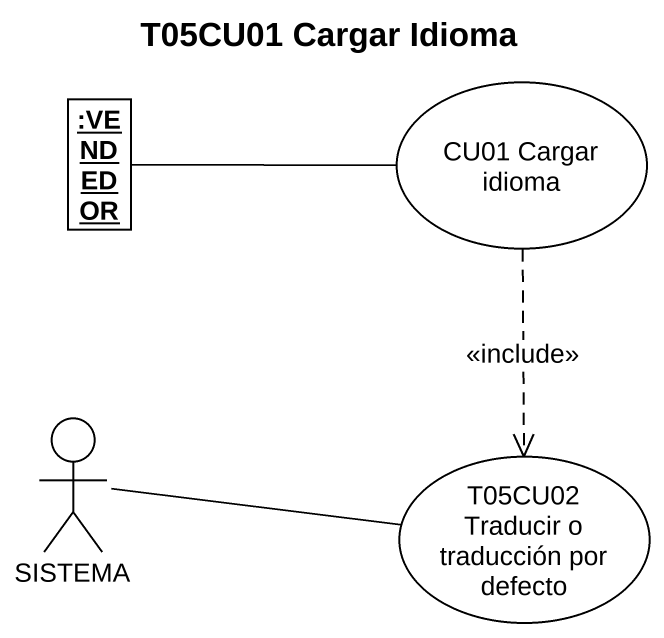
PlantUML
@startuml
title T05CU01 Cargar Idioma
allowmixing
hide circle
hide empty members
object ":VENDEDOR" as VENDEDOR
usecase "CU01 Cargar idioma" as CU01_Cargar_idioma
actor SISTEMA
usecase "T05CU02 Traducir o traducción por defecto" as T05CU02_Traducir_o
VENDEDOR -right- CU01_Cargar_idioma
CU01_Cargar_idioma ..> T05CU02_Traducir_o : <<include>>
SISTEMA -right- T05CU02_Traducir_o
@enduml
